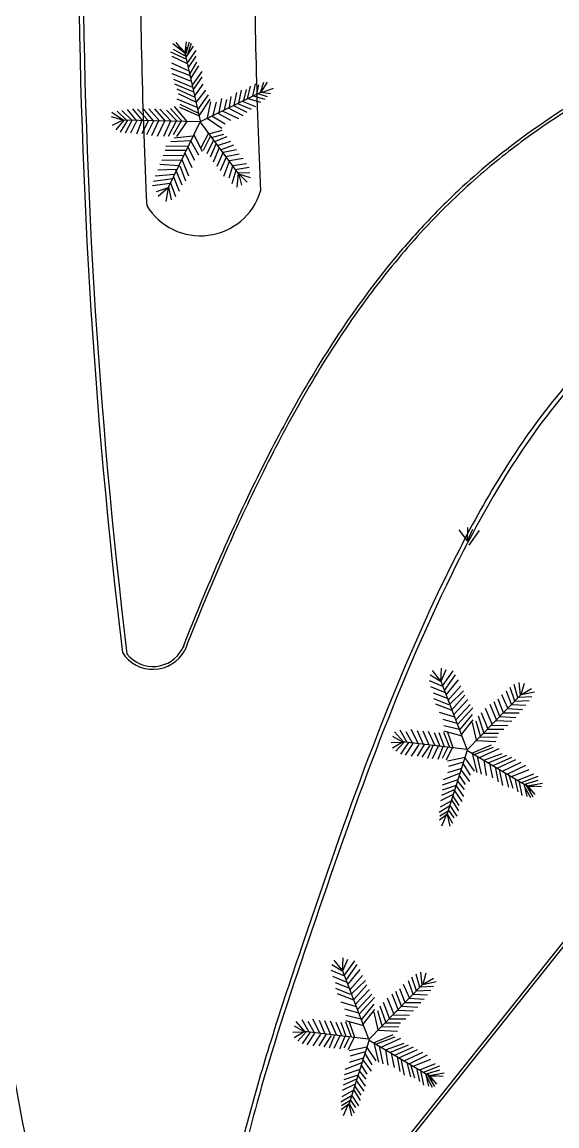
# Model space of a CAD drawing. Header units: millimetres. Extents: x 185 to 501, y 106 to 528.
# Drawn here: x 239.01 to 257.72, y 321.18 to 359.81 of the extents above; entities that cross this region are included whole.
import ezdxf

# ---------------------------------------------------------------- set-up
doc = ezdxf.new("R2010")
doc.units = ezdxf.units.MM
for name, color, linetype in [('aceras', 7, 'Continuous'), ('arboles', 84, 'Continuous'), ('cerca', 50, 'Continuous'), ('MUEBLES', 33, 'Continuous')]:
    doc.layers.add(name, color=color, linetype=linetype)
doc.styles.add('ATTR', font='romans.shx', dxfattribs={"width": 0.8, "height": 0.7})

# ---------------------------------------------------------------- blocks, each defined once
blk = doc.blocks.new('CLUMP1')
for p, q in [((885.4, 2257.375), (837.825, 2434.925)), ((1070.75, 2465.6), (1070.75, 2285.6)), ((1256.1, 2257.375), (1303.7, 2434.925)), ((562.975, 2073.4), (434.35, 2202)), ((711.55, 2187.775), (620.75, 2345.025)), ((1429.95, 2187.775), (1520.75, 2345.025)), ((1578.55, 2073.4), (1707.15, 2202)), ((448.45, 1924.875), (291.325, 2015.6)), ((1693.05, 1924.875), (1850.175, 2015.6)), ((374.4, 1752.2), (201.425, 1798.55)), ((1767.1, 1752.2), (1940.075, 1798.55)), ((-288.2, 1143.575), (-367.475, 1439.5)), ((20.75, 1490.6), (20.75, 1190.6)), ((170.75, 1565.6), (350.75, 1565.6)), ((329.7, 1143.575), (408.975, 1439.5)), ((1767.1, 1379.025), (1940.075, 1332.675)), ((1970.75, 1565.6), (1790.75, 1565.6)), ((-2229.25, 1190.6), (-2229.25, 950.6)), ((-577.925, 1027.55), (-729.25, 1289.65)), ((619.425, 1027.55), (770.75, 1289.65)), ((1693.05, 1206.325), (1850.175, 1115.6)), ((-2708.2, 820.15), (-2829.25, 1029.825)), ((-2476.4, 912.975), (-2539.825, 1149.725)), ((-1982.1, 912.975), (-1918.65, 1149.725)), ((-1750.3, 820.15), (-1629.25, 1029.825)), ((-825.575, 836.925), (-1039.9, 1051.275)), ((867.075, 836.925), (1081.4, 1051.275)), ((1578.55, 1057.825), (1707.15, 929.2)), ((-2906.3, 667.65), (-3077.775, 839.125)), ((-1552.2, 667.65), (-1380.725, 839.125)), ((1429.95, 943.45), (1520.75, 786.175)), ((-1016.4, 589.4), (-1278.3, 740.6)), ((1057.9, 589.4), (1319.8, 740.6)), ((-3058.975, 469.65), (-3268.475, 590.6)), ((-3157.725, 239.375), (-3388.35, 301.175)), ((-1139.825, 301.575), (-1428.125, 378.825)), ((1181.325, 301.575), (1469.625, 378.825)), ((-3429.25, -9.4), (-3189.25, -9.4)), ((-1479.25, -9.4), (-1179.25, -9.4)), ((1520.75, -9.4), (1220.75, -9.4)), ((-3157.725, -258.175), (-3388.35, -319.975)), ((-1139.825, -320.375), (-1428.125, -397.625)), ((1181.325, -320.375), (1469.625, -397.625)), ((-3058.975, -488.45), (-3268.475, -609.4)), ((-2906.3, -686.45), (-3077.775, -857.925)), ((-1552.2, -686.45), (-1380.725, -857.925)), ((-1016.4, -608.2), (-1278.3, -759.4)), ((1057.9, -608.2), (1319.8, -759.4)), ((-2708.2, -838.95), (-2829.25, -1048.625)), ((-2476.4, -931.775), (-2539.825, -1168.5)), ((-2229.25, -1209.4), (-2229.25, -969.4)), ((-1982.1, -931.775), (-1918.65, -1168.5)), ((-1750.3, -838.95), (-1629.25, -1048.625)), ((-825.575, -855.725), (-1039.9, -1070.05)), ((867.075, -855.725), (1081.4, -1070.05)), ((-577.925, -1046.35), (-729.25, -1308.425)), ((-288.2, -1162.375), (-367.475, -1458.275)), ((329.7, -1162.375), (408.975, -1458.275)), ((619.425, -1046.35), (770.75, -1308.425)), ((20.75, -1509.4), (20.75, -1209.4))]:
    blk.add_line(p, q)
for points in [[(1058.3, 1571.25), (1046.85, 1541.9), (1086.9, 1556.575)], [(0, 0), (-19.075, -48.9), (47.675, -24.45)], [(-2245.85, -1.875), (-2261.1, -41), (-2207.725, -21.425)]]:
    blk.add_lwpolyline(points, close=True)
at = {"style": 'ATTR', "width": 0.8, "flags": 9}
blk.add_attdef('ESTCODE', (0, 0), '', height=108, dxfattribs=at)

msp = doc.modelspace()

# ---------------------------------------------------------------- linework, layer by layer
at = {"layer": 'aceras'}
for points in [[(220.685, 526.299, -0.051149), (229.589, 487.578), (233.679, 410.147), (235.43, 377.517, 0.075485), (241.228, 311.192), (248.686, 291.171), (255.944, 264.301), (265.313, 139.313, -0.480676), (261.174, 136.03), (184.645, 135.349)], [(220.685, 526.299, -0.051149), (229.589, 487.578), (233.679, 410.147), (235.43, 377.517, 0.075485), (241.228, 311.192), (248.686, 291.171), (255.944, 264.301), (265.313, 139.313, -0.480676), (261.174, 136.03), (184.645, 135.349)], [(240.983, 363.35, 0.029743), (242.519, 337.749, 0.022203)], [(241.133, 363.35, 0.029821), (242.676, 337.7, 0.02235)], [(244.656, 337.985, 0.000054), (244.662, 337.939)]]:
    msp.add_lwpolyline(points, format="xyb", dxfattribs=at)
for radius, start in [(1.263, 212.1955), (1.163, 218.3664)]:
    msp.add_arc((243.588, 338.422), radius, start, 331.6528, dxfattribs=at)
for points, knots in [([(286.309, 396.843), (285.852, 396.675), (285.392, 396.485), (283.974, 395.817), (283.016, 395.252), (281.679, 394.218), (281.267, 393.861), (280.512, 393.129), (280.164, 392.753), (279.185, 391.586), (278.64, 390.779), (277.721, 389.173), (277.347, 388.373), (276.719, 386.803), (276.467, 386.032), (276.053, 384.528), (275.89, 383.792), (275.506, 381.634), (275.39, 380.271), (275.287, 377.741), (275.301, 376.571), (275.339, 374.408), (275.366, 373.415), (275.364, 371.987), (275.355, 371.504), (275.315, 370.565), (275.283, 370.097), (275.194, 369.173), (275.136, 368.719), (274.92, 367.347), (274.715, 366.482), (274.236, 365.027), (273.961, 364.443), (273.623, 363.891), (273.537, 363.768), (273.367, 363.548), (273.287, 363.46), (273.156, 363.333), (273.085, 363.27), (272.896, 363.124), (272.78, 363.042), (272.356, 362.775), (271.968, 362.569), (270.993, 362.133), (270.404, 361.906), (269.064, 361.432), (268.313, 361.187), (266.685, 360.657), (265.807, 360.372), (264.328, 359.848), (263.758, 359.637), (262.625, 359.184), (262.069, 358.947), (260.967, 358.439), (260.419, 358.168), (258.785, 357.297), (257.712, 356.638), (255.901, 355.328), (255.146, 354.718), (253.975, 353.641), (253.544, 353.213), (252.729, 352.346), (252.343, 351.905), (250.839, 350.079), (249.886, 348.659), (248.553, 346.407), (248.096, 345.564), (247.193, 343.803), (246.755, 342.888), (245.921, 341.055), (245.53, 340.142), (244.97, 338.777), (244.788, 338.32), (244.609, 337.865)], [10.033261, 10.033261, 10.033261, 10.033261, 10.835563, 10.835563, 12.506733, 12.506733, 13.262556, 13.262556, 14.018379, 14.018379, 15.569042, 15.569042, 17.119706, 17.119706, 18.67037, 18.67037, 20.221034, 20.221034, 23.322362, 23.322362, 26.42369, 26.42369, 29.525018, 29.525018, 31.235354, 31.235354, 32.94569, 32.94569, 34.656027, 34.656027, 38.285993, 38.285993, 41.91596, 41.91596, 43.233357, 43.233357, 44.742352, 44.742352, 45.96899, 45.96899, 47.195628, 47.195628, 49.648903, 49.648903, 52.102179, 52.102179, 54.555454, 54.555454, 57.00873, 57.00873, 58.473031, 58.473031, 59.841351, 59.841351, 61.209671, 61.209671, 63.946311, 63.946311, 65.974769, 65.974769, 67.242169, 67.242169, 68.50957, 68.50957, 72.436581, 72.436581, 74.809675, 74.809675, 77.494204, 77.494204, 80.178734, 80.178734, 81.535383, 81.535383, 81.535383, 81.535383]), ([(286.344, 396.749), (286.171, 396.685), (285.998, 396.619), (284.748, 396.114), (283.662, 395.547), (282.309, 394.583), (282.009, 394.352), (281.444, 393.878), (281.181, 393.639), (280.685, 393.156), (280.449, 392.91), (279.78, 392.161), (279.383, 391.649), (278.355, 390.16), (277.83, 389.177), (276.978, 387.249), (276.651, 386.302), (276.134, 384.465), (275.942, 383.57), (275.658, 381.831), (275.566, 380.99), (275.406, 378.829), (275.396, 377.572), (275.418, 375.25), (275.451, 374.183), (275.467, 372.649), (275.466, 372.125), (275.445, 371.232), (275.43, 370.856), (275.382, 370.098), (275.35, 369.721), (275.229, 368.608), (275.116, 367.888), (274.81, 366.466), (274.607, 365.779), (274.166, 364.634), (273.928, 364.179), (273.631, 363.728), (273.552, 363.621), (273.426, 363.467), (273.377, 363.412), (273.294, 363.327), (273.261, 363.295), (273.178, 363.22), (273.13, 363.18), (272.966, 363.05), (272.827, 362.952), (272.286, 362.617), (271.761, 362.352), (270.414, 361.796), (269.596, 361.507), (267.746, 360.893), (266.713, 360.568), (265.011, 359.986), (264.397, 359.769), (263.17, 359.299), (262.554, 359.048), (261.335, 358.505), (260.727, 358.212), (258.92, 357.266), (257.732, 356.54), (255.992, 355.263), (255.408, 354.795), (254.484, 353.979), (254.134, 353.651), (253.467, 352.987), (253.146, 352.649), (252.224, 351.625), (251.659, 350.926), (249.827, 348.456), (248.78, 346.657), (247.415, 344.026), (246.991, 343.15), (246.182, 341.395), (245.801, 340.521), (245.184, 339.04), (244.938, 338.43), (244.7, 337.823)], [10.033261, 10.033261, 10.033261, 10.033261, 10.33827, 10.33827, 12.231074, 12.231074, 12.778099, 12.778099, 13.280229, 13.280229, 13.782359, 13.782359, 14.786619, 14.786619, 16.683705, 16.683705, 18.580792, 18.580792, 20.477879, 20.477879, 22.374966, 22.374966, 25.563352, 25.563352, 28.751738, 28.751738, 30.527989, 30.527989, 31.906589, 31.906589, 33.28519, 33.28519, 36.04239, 36.04239, 39.180498, 39.180498, 42.318605, 42.318605, 43.552459, 43.552459, 44.433124, 44.433124, 45.150922, 45.150922, 45.868719, 45.868719, 47.304315, 47.304315, 50.333615, 50.333615, 53.362916, 53.362916, 56.392217, 56.392217, 58.005405, 58.005405, 59.522146, 59.522146, 61.038887, 61.038887, 64.072368, 64.072368, 65.650369, 65.650369, 66.642276, 66.642276, 67.634182, 67.634182, 69.617996, 69.617996, 74.589438, 74.589438, 77.159454, 77.159454, 79.72947, 79.72947, 81.541021, 81.541021, 81.541021, 81.541021]), ([(283.364, 383.004), (283.253, 382.573), (283.162, 382.141), (282.936, 380.849), (282.85, 379.988), (282.709, 377.402), (282.773, 375.671), (282.819, 372.869), (282.824, 371.822), (282.641, 367.433), (282.022, 363.928), (280.189, 360.29), (279.697, 359.516), (278.668, 358.274), (278.157, 357.78), (277.034, 356.901), (276.424, 356.514), (274.481, 355.465), (273.037, 354.918), (270.367, 354.012), (269.16, 353.637), (266.83, 352.841), (265.707, 352.42), (263.564, 351.433), (262.542, 350.872), (260.715, 349.647), (259.899, 348.996), (258.402, 347.547), (257.719, 346.753), (255.831, 344.225), (254.785, 342.347), (251.808, 336.263), (250.322, 331.947), (248.456, 326.454), (248.071, 325.302), (247.432, 323.253), (247.171, 322.358), (246.689, 320.558), (246.466, 319.654), (246.236, 318.689), (246.221, 318.628), (246.207, 318.568)], [18.9703, 18.9703, 18.9703, 18.9703, 20.279147, 20.279147, 22.89684, 22.89684, 28.132227, 28.132227, 31.195449, 31.195449, 40.755006, 40.755006, 43.61348, 43.61348, 45.909207, 45.909207, 48.204933, 48.204933, 52.796386, 52.796386, 56.401982, 56.401982, 59.841435, 59.841435, 63.280888, 63.280888, 66.408552, 66.408552, 69.536216, 69.536216, 75.791544, 75.791544, 89.560947, 89.560947, 93.197225, 93.197225, 95.986499, 95.986499, 98.775772, 98.775772, 98.962067, 98.962067, 98.962067, 98.962067]), ([(283.509, 382.967), (282.496, 378.999), (283.777, 370.675), (280.395, 355.616), (267.475, 353.659), (258.479, 348.402), (253.101, 339.456), (249.921, 330.339), (247.438, 322.968), (246.648, 319.774), (246.353, 318.533)], [18.9703, 18.9703, 18.9703, 18.9703, 31.107742, 44.730223, 58.844332, 65.980372, 75.668236, 89.091585, 95.135787, 98.962067, 98.962067, 98.962067, 98.962067])]:
    msp.add_open_spline(points, degree=3, knots=knots, dxfattribs=at)
at = {"layer": 'arboles', "linetype": 'Continuous'}
for p, q in [((244.72, 358.715), (244.288, 359.049)), ((244.696, 358.734), (244.395, 359.105)), ((244.717, 358.745), (244.757, 359.123)), ((244.737, 358.691), (244.862, 359.126)), ((244.75, 358.582), (245.004, 358.969)), ((244.798, 358.655), (244.939, 359.082)), ((244.769, 358.5), (244.21, 358.767)), ((244.802, 358.353), (244.255, 358.606)), ((244.707, 358.636), (244.313, 358.858)), ((244.716, 358.737), (244.566, 358.916)), ((244.716, 358.737), (244.707, 358.636)), ((244.716, 358.737), (244.762, 358.937)), ((245.252, 356.353), (244.716, 358.737)), ((244.793, 358.391), (245.097, 358.817)), ((244.831, 358.224), (245.098, 358.62)), ((244.897, 357.932), (244.228, 358.191)), ((244.859, 358.1), (244.253, 358.377)), ((244.884, 357.988), (245.128, 358.41)), ((244.917, 357.84), (245.199, 358.28)), ((244.941, 357.735), (244.265, 358.005)), ((244.987, 357.529), (244.323, 357.805)), ((244.969, 357.609), (245.307, 358.086)), ((245.004, 357.455), (245.315, 357.885)), ((245.024, 357.366), (244.356, 357.641)), ((245.068, 357.171), (244.433, 357.467)), ((245.055, 357.229), (245.349, 357.643)), ((245.106, 357.001), (245.441, 357.427)), ((246.591, 356.987), (246.685, 357.434)), ((246.766, 357.071), (246.858, 357.453)), ((246.891, 357.131), (247.007, 357.572)), ((247.078, 357.222), (247.177, 357.651)), ((247.227, 357.293), (247.291, 357.615)), ((247.347, 357.351), (247.467, 357.713)), ((247.373, 357.364), (247.598, 357.713)), ((247.419, 357.358), (247.806, 357.502)), ((245.14, 356.82), (244.44, 357.115)), ((245.107, 356.997), (244.488, 357.308)), ((245.164, 356.742), (245.529, 357.271)), ((245.211, 356.535), (245.587, 357.113)), ((245.249, 356.34), (247.381, 357.368)), ((245.494, 356.459), (245.617, 357.018)), ((245.694, 356.555), (245.812, 357.012)), ((245.902, 356.655), (245.994, 357.142)), ((246.088, 356.745), (246.172, 357.107)), ((246.267, 356.831), (246.325, 357.204)), ((246.425, 356.907), (246.52, 357.351)), ((246.714, 357.046), (247.18, 356.865)), ((246.919, 357.145), (247.349, 357.016)), ((247.1, 357.232), (247.506, 357.115)), ((247.262, 357.31), (247.588, 357.213)), ((247.376, 357.365), (247.697, 357.311)), ((242.541, 356.381), (242.15, 356.655)), ((242.658, 356.378), (242.331, 356.694)), ((242.857, 356.374), (242.498, 356.721)), ((243.016, 356.371), (242.695, 356.753)), ((243.218, 356.366), (242.889, 356.776)), ((243.438, 356.362), (243.052, 356.766)), ((243.609, 356.358), (243.245, 356.794)), ((243.812, 356.354), (243.443, 356.783)), ((244.029, 356.349), (243.65, 356.779)), ((244.228, 356.345), (243.828, 356.768)), ((244.434, 356.341), (244.063, 356.731)), ((244.614, 356.337), (244.198, 356.793)), ((244.787, 356.333), (244.339, 356.859)), ((245.214, 356.521), (244.53, 356.822)), ((245.192, 356.619), (244.542, 356.935)), ((245.853, 356.631), (246.3, 356.38)), ((246.009, 356.706), (246.58, 356.438)), ((246.224, 356.81), (246.735, 356.539)), ((246.41, 356.9), (246.872, 356.659)), ((246.546, 356.965), (247.021, 356.769)), ((242.532, 356.387), (242.134, 356.502)), ((242.535, 356.385), (242.161, 356.19)), ((242.57, 356.38), (242.284, 356.039)), ((242.697, 356.377), (242.444, 355.962)), ((245.244, 356.324), (242.554, 356.38)), ((242.853, 356.374), (242.618, 355.927)), ((243.029, 356.37), (242.802, 355.93)), ((243.204, 356.367), (243.007, 355.895)), ((243.423, 356.362), (243.2, 355.903)), ((243.61, 356.358), (243.368, 355.867)), ((243.778, 356.355), (243.532, 355.832)), ((243.993, 356.35), (243.741, 355.805)), ((244.201, 356.346), (243.952, 355.809)), ((244.398, 356.342), (244.116, 355.812)), ((245.231, 356.317), (244.123, 354.026)), ((244.568, 356.338), (244.299, 355.868)), ((244.773, 356.334), (244.416, 355.805)), ((245.242, 356.316), (246.589, 354.485)), ((245.485, 356.454), (246.002, 356.096)), ((245.647, 356.532), (246.12, 356.25)), ((245.013, 355.865), (245.316, 355.296)), ((245.528, 355.928), (245.258, 355.417)), ((245.547, 355.902), (246.007, 356.036)), ((245.64, 355.775), (246.063, 355.895)), ((244.823, 355.474), (244.037, 355.462)), ((244.914, 355.661), (244.21, 355.618)), ((244.989, 355.817), (244.332, 355.755)), ((244.908, 355.649), (245.187, 355.163)), ((245.6, 355.83), (245.351, 355.318)), ((245.711, 355.679), (245.472, 355.206)), ((245.798, 355.56), (245.591, 355.082)), ((245.742, 355.636), (246.188, 355.806)), ((245.845, 355.496), (246.316, 355.651)), ((245.954, 355.348), (246.414, 355.523)), ((244.66, 355.137), (243.944, 355.143)), ((244.75, 355.323), (244.017, 355.317)), ((244.707, 355.233), (244.953, 354.729)), ((244.807, 355.44), (245.038, 354.986)), ((245.904, 355.416), (245.698, 354.909)), ((246.032, 355.242), (245.821, 354.759)), ((246.15, 355.082), (245.942, 354.608)), ((246.042, 355.266), (246.514, 355.352)), ((246.131, 355.107), (246.601, 355.206)), ((244.491, 354.788), (243.824, 354.826)), ((244.584, 354.979), (243.903, 354.965)), ((244.532, 354.785), (244.732, 354.255)), ((244.596, 355.005), (244.831, 354.433)), ((246.255, 354.939), (246.061, 354.408)), ((246.375, 354.776), (246.243, 354.346)), ((246.265, 354.965), (246.749, 355.048)), ((246.38, 354.79), (246.865, 354.869)), ((246.463, 354.656), (246.953, 354.735)), ((244.27, 354.331), (243.606, 354.234)), ((244.341, 354.477), (243.662, 354.423)), ((244.425, 354.65), (243.761, 354.635)), ((244.305, 354.402), (244.501, 353.893)), ((244.382, 354.649), (244.603, 354.117)), ((246.487, 354.624), (246.343, 354.154)), ((246.565, 354.518), (246.521, 354.037)), ((246.55, 354.538), (246.984, 354.549)), ((246.576, 354.503), (246.985, 354.38)), ((246.594, 354.479), (246.683, 354.107)), ((246.608, 354.493), (246.883, 354.215)), ((244.19, 354.165), (243.567, 354.079)), ((244.118, 354.016), (243.698, 353.869)), ((244.131, 354.024), (243.773, 353.709)), ((244.118, 354.012), (244.044, 353.54)), ((244.128, 354.038), (244.224, 353.598)), ((244.202, 354.19), (244.383, 353.711)), ((254.594, 341.662), (254.3, 342.039)), ((254.593, 341.644), (254.609, 342.121)), ((254.597, 341.659), (254.777, 342.065)), ((254.656, 341.505), (255.02, 342.017)), ((253.676, 336.721), (253.29, 336.952)), ((253.665, 336.745), (253.372, 337.122)), ((253.664, 336.728), (253.68, 337.205)), ((253.668, 336.743), (253.848, 337.149)), ((253.727, 336.589), (254.091, 337.101)), ((253.793, 336.416), (254.177, 336.967)), ((253.737, 336.563), (253.264, 336.758)), ((253.821, 336.342), (253.315, 336.548)), ((254.582, 334.356), (253.672, 336.732)), ((253.851, 336.264), (254.276, 336.796)), ((253.92, 336.085), (254.363, 336.579)), ((256.362, 336.161), (256.232, 336.63)), ((256.451, 336.252), (256.398, 336.694)), ((256.478, 336.274), (256.592, 336.68)), ((253.949, 336.117), (253.409, 336.32)), ((253.975, 335.942), (254.459, 336.402)), ((254.051, 335.744), (254.507, 336.25)), ((254.578, 334.342), (256.461, 336.263)), ((256.007, 335.799), (255.798, 336.266)), ((256.129, 335.924), (255.963, 336.391)), ((256.252, 336.05), (256.088, 336.527)), ((256.389, 336.189), (256.843, 336.211)), ((256.471, 336.273), (256.938, 336.37)), ((256.482, 336.275), (256.838, 336.486)), ((253.945, 335.914), (253.421, 336.132)), ((254.061, 335.717), (253.484, 335.937)), ((254.113, 335.58), (254.608, 336.098)), ((254.187, 335.387), (254.685, 335.925)), ((254.247, 335.23), (254.777, 335.812)), ((255.454, 335.235), (255.23, 335.792)), ((255.605, 335.389), (255.392, 335.926)), ((255.722, 335.509), (255.531, 336.022)), ((255.853, 335.642), (255.672, 336.12)), ((255.997, 335.789), (256.52, 335.749)), ((256.138, 335.933), (256.637, 335.906)), ((256.25, 336.047), (256.748, 336.071)), ((254.152, 335.48), (253.615, 335.646)), ((254.234, 335.265), (253.745, 335.408)), ((254.322, 335.036), (254.772, 335.578)), ((254.383, 334.874), (254.789, 335.396)), ((255.171, 334.946), (254.978, 335.514)), ((255.308, 335.087), (255.088, 335.636)), ((255.723, 335.51), (256.29, 335.477)), ((255.843, 335.632), (256.402, 335.636)), ((252.489, 334.6), (252.244, 335.026)), ((252.877, 334.553), (252.623, 335.058)), ((253.052, 334.532), (252.85, 335.008)), ((253.251, 334.508), (253.043, 334.992)), ((254.317, 335.049), (253.771, 335.178)), ((254.403, 334.824), (253.78, 334.993)), ((254.908, 334.678), (254.767, 335.3)), ((255.052, 334.825), (254.893, 335.343)), ((255.289, 335.067), (255.871, 335.069)), ((255.429, 335.209), (256.002, 335.192)), ((255.581, 335.365), (256.146, 335.34)), ((252.31, 334.601), (251.919, 334.592)), ((252.339, 334.618), (251.97, 334.405)), ((252.31, 334.621), (251.978, 334.811)), ((252.357, 334.616), (252.038, 334.977)), ((252.383, 334.613), (252.093, 334.289)), ((254.574, 334.349), (252.317, 334.621)), ((252.676, 334.577), (252.453, 334.968)), ((253.465, 334.482), (253.236, 334.98)), ((253.642, 334.461), (253.436, 334.94)), ((253.788, 334.443), (253.608, 334.941)), ((253.974, 334.421), (253.772, 334.952)), ((254.095, 334.406), (253.908, 334.952)), ((254.898, 334.668), (255.588, 334.634)), ((255.019, 334.792), (255.636, 334.783)), ((255.146, 334.921), (255.684, 334.923)), ((252.528, 334.595), (252.25, 334.185)), ((252.683, 334.565), (252.408, 334.157)), ((252.889, 334.528), (252.618, 334.118)), ((253.084, 334.528), (252.835, 334.118)), ((253.261, 334.484), (253, 334.082)), ((253.38, 334.492), (253.194, 334.037)), ((253.564, 334.47), (253.354, 334.021)), ((253.736, 334.45), (253.555, 334.008)), ((253.907, 334.429), (253.705, 334.038)), ((254.063, 334.41), (253.846, 333.983)), ((254.587, 334.327), (253.875, 332.069)), ((254.594, 334.316), (256.699, 333.075)), ((254.743, 334.228), (255.43, 334.521)), ((254.755, 334.221), (254.919, 333.551)), ((254.829, 334.177), (255.505, 334.435)), ((255.011, 334.078), (255.706, 334.386)), ((255.162, 333.981), (255.813, 334.218)), ((254.508, 334.077), (253.893, 333.946)), ((254.454, 333.906), (253.925, 333.754)), ((254.438, 333.855), (254.691, 333.457)), ((254.505, 334.067), (254.829, 333.595)), ((254.938, 334.113), (255.073, 333.485)), ((255.166, 333.978), (255.247, 333.443)), ((255.316, 333.89), (255.966, 334.15)), ((255.367, 333.86), (255.468, 333.362)), ((255.488, 333.789), (256.147, 334.087)), ((255.632, 333.703), (256.288, 333.998)), ((255.814, 333.596), (256.475, 333.904)), ((254.333, 333.522), (253.747, 333.29)), ((254.385, 333.687), (253.896, 333.534)), ((254.369, 333.635), (254.661, 333.235)), ((255.567, 333.742), (255.668, 333.221)), ((255.703, 333.662), (255.82, 333.089)), ((255.907, 333.541), (256.035, 333.035)), ((255.988, 333.494), (256.634, 333.804)), ((256.037, 333.465), (256.178, 332.998)), ((256.137, 333.406), (256.753, 333.658)), ((256.36, 333.274), (256.919, 333.499)), ((254.2, 333.097), (253.707, 332.926)), ((254.262, 333.295), (253.714, 333.108)), ((254.194, 333.081), (254.453, 332.708)), ((254.247, 333.249), (254.48, 332.951)), ((254.307, 333.439), (254.514, 333.129)), ((256.246, 333.341), (256.351, 332.876)), ((256.394, 333.254), (256.496, 332.741)), ((256.49, 333.198), (257.067, 333.422)), ((256.562, 333.155), (256.67, 332.705)), ((256.582, 333.07), (256.797, 332.675)), ((256.631, 333.15), (257.063, 333.285)), ((256.699, 333.075), (256.631, 333.15)), ((256.65, 333.09), (256.882, 332.701)), ((256.68, 333.086), (257.219, 333.172)), ((256.699, 333.075), (256.932, 333.061)), ((256.699, 333.075), (256.813, 332.903)), ((256.703, 333.068), (256.952, 332.779)), ((256.71, 333.091), (257.186, 333.056)), ((254.098, 332.776), (253.647, 332.56)), ((254.154, 332.954), (253.686, 332.742)), ((254.081, 332.721), (254.295, 332.392)), ((254.139, 332.906), (254.401, 332.531)), ((253.969, 332.368), (253.606, 332.151)), ((254.03, 332.559), (253.641, 332.334)), ((253.977, 332.39), (254.222, 332.025)), ((254.039, 332.589), (254.281, 332.202)), ((253.877, 332.075), (253.618, 331.878)), ((253.915, 332.196), (253.622, 332.025)), ((253.843, 332.049), (253.682, 331.668)), ((253.878, 332.078), (253.978, 331.675)), ((253.887, 332.105), (254.069, 331.77)), ((253.927, 332.233), (254.117, 331.966)), ((250.227, 326.606), (249.933, 326.982)), ((250.226, 326.588), (250.242, 327.065)), ((250.23, 326.603), (250.41, 327.009)), ((250.289, 326.449), (250.653, 326.961)), ((250.299, 326.423), (249.826, 326.618)), ((250.238, 326.581), (249.852, 326.812)), ((251.144, 324.216), (250.234, 326.593)), ((250.355, 326.277), (250.739, 326.827)), ((250.413, 326.125), (250.838, 326.657)), ((252.923, 326.022), (252.793, 326.49)), ((253.012, 326.112), (252.96, 326.555)), ((253.039, 326.134), (253.154, 326.54)), ((250.383, 326.202), (249.877, 326.408)), ((250.51, 325.977), (249.971, 326.18)), ((250.482, 325.945), (250.925, 326.439)), ((250.536, 325.803), (251.02, 326.263)), ((250.612, 325.604), (251.068, 326.11)), ((251.14, 324.202), (253.023, 326.123)), ((252.569, 325.659), (252.36, 326.126)), ((252.691, 325.784), (252.525, 326.251)), ((252.814, 325.91), (252.65, 326.387)), ((253.033, 326.133), (253.5, 326.23)), ((253.044, 326.135), (253.4, 326.346)), ((250.506, 325.774), (249.983, 325.992)), ((250.623, 325.577), (250.045, 325.798)), ((250.675, 325.44), (251.17, 325.958)), ((250.749, 325.247), (251.247, 325.786)), ((252.166, 325.249), (251.954, 325.786)), ((252.284, 325.369), (252.092, 325.882)), ((252.415, 325.503), (252.233, 325.98)), ((252.7, 325.793), (253.198, 325.766)), ((252.812, 325.907), (253.31, 325.931)), ((252.951, 326.049), (253.405, 326.071)), ((250.713, 325.34), (250.177, 325.506)), ((250.809, 325.09), (251.338, 325.672)), ((250.883, 324.896), (251.334, 325.438)), ((251.733, 324.807), (251.54, 325.374)), ((251.87, 324.947), (251.65, 325.496)), ((252.016, 325.095), (251.792, 325.652)), ((252.285, 325.37), (252.852, 325.337)), ((252.404, 325.492), (252.964, 325.497)), ((252.559, 325.65), (253.082, 325.609)), ((250.795, 325.126), (250.306, 325.268)), ((250.879, 324.909), (250.333, 325.039)), ((250.945, 324.735), (251.35, 325.256)), ((251.469, 324.538), (251.328, 325.161)), ((251.613, 324.685), (251.455, 325.203)), ((251.99, 325.07), (252.563, 325.052)), ((252.143, 325.225), (252.708, 325.2)), ((248.871, 324.482), (248.54, 324.672)), ((248.919, 324.476), (248.599, 324.837)), ((249.051, 324.46), (248.806, 324.887)), ((249.237, 324.438), (249.015, 324.829)), ((249.438, 324.413), (249.185, 324.918)), ((249.614, 324.392), (249.412, 324.868)), ((249.812, 324.368), (249.605, 324.853)), ((250.026, 324.343), (249.798, 324.84)), ((250.204, 324.321), (249.998, 324.8)), ((250.35, 324.304), (250.17, 324.801)), ((250.536, 324.281), (250.334, 324.813)), ((250.964, 324.684), (250.342, 324.853)), ((250.657, 324.267), (250.47, 324.813)), ((251.581, 324.652), (252.198, 324.643)), ((251.707, 324.781), (252.246, 324.783)), ((251.851, 324.928), (252.433, 324.929)), ((248.872, 324.462), (248.481, 324.452)), ((248.901, 324.478), (248.531, 324.265)), ((248.945, 324.473), (248.655, 324.149)), ((249.09, 324.455), (248.812, 324.045)), ((251.135, 324.209), (248.879, 324.481)), ((249.244, 324.425), (248.97, 324.017)), ((249.451, 324.389), (249.18, 323.978)), ((249.646, 324.388), (249.396, 323.979)), ((249.823, 324.344), (249.562, 323.942)), ((249.942, 324.353), (249.756, 323.898)), ((250.125, 324.331), (249.916, 323.882)), ((250.297, 324.31), (250.117, 323.868)), ((250.468, 324.289), (250.267, 323.899)), ((250.625, 324.27), (250.408, 323.843)), ((251.149, 324.187), (250.437, 321.929)), ((251.156, 324.176), (253.26, 322.935)), ((251.304, 324.089), (251.992, 324.381)), ((251.391, 324.038), (252.066, 324.295)), ((251.46, 324.528), (252.15, 324.495)), ((251.573, 323.938), (252.268, 324.246)), ((251.07, 323.937), (250.455, 323.806)), ((251.067, 323.927), (251.391, 323.455)), ((251.317, 324.081), (251.481, 323.411)), ((251.5, 323.973), (251.635, 323.345)), ((251.724, 323.841), (252.375, 324.078)), ((251.728, 323.839), (251.809, 323.303)), ((251.878, 323.75), (252.528, 324.01)), ((252.05, 323.649), (252.708, 323.947)), ((252.194, 323.564), (252.85, 323.858)), ((250.947, 323.547), (250.457, 323.394)), ((251.016, 323.766), (250.486, 323.614)), ((250.931, 323.496), (251.223, 323.096)), ((251, 323.716), (251.253, 323.317)), ((251.929, 323.72), (252.03, 323.222)), ((252.129, 323.602), (252.23, 323.081)), ((252.265, 323.522), (252.382, 322.949)), ((252.376, 323.457), (253.036, 323.764)), ((252.469, 323.402), (252.596, 322.895)), ((252.55, 323.354), (253.196, 323.664)), ((252.699, 323.266), (253.315, 323.518)), ((250.823, 323.155), (250.276, 322.968)), ((250.895, 323.382), (250.308, 323.151)), ((250.809, 323.109), (251.042, 322.811)), ((250.869, 323.299), (251.076, 322.989)), ((252.599, 323.325), (252.74, 322.858)), ((252.808, 323.202), (252.913, 322.736)), ((252.922, 323.135), (253.48, 323.36)), ((252.955, 323.115), (253.058, 322.602)), ((253.052, 323.058), (253.629, 323.282)), ((253.124, 323.015), (253.232, 322.565)), ((253.193, 323.01), (253.624, 323.145)), ((253.26, 322.935), (253.193, 323.01)), ((253.241, 322.946), (253.781, 323.033)), ((250.66, 322.636), (250.209, 322.42)), ((250.716, 322.814), (250.248, 322.603)), ((250.761, 322.958), (250.269, 322.786)), ((250.701, 322.766), (250.963, 322.391)), ((250.756, 322.942), (251.015, 322.568)), ((253.144, 322.93), (253.359, 322.535)), ((253.212, 322.95), (253.444, 322.561)), ((253.26, 322.935), (253.493, 322.921)), ((253.26, 322.935), (253.374, 322.763)), ((253.265, 322.928), (253.514, 322.64)), ((253.272, 322.951), (253.748, 322.916)), ((250.591, 322.419), (250.203, 322.194)), ((250.538, 322.251), (250.784, 321.885)), ((250.601, 322.449), (250.843, 322.063)), ((250.643, 322.581), (250.857, 322.253)), ((250.531, 322.228), (250.168, 322.011)), ((250.439, 321.935), (250.179, 321.738)), ((250.477, 322.056), (250.183, 321.885)), ((250.405, 321.909), (250.244, 321.528)), ((250.44, 321.938), (250.54, 321.535)), ((250.449, 321.966), (250.631, 321.63)), ((250.489, 322.093), (250.679, 321.826))]:
    msp.add_line(p, q, dxfattribs=at)
at = {"layer": 'cerca'}
for points in [[(275.108, 198.864), (271.979, 205.724), (268.555, 223.776), (272.169, 242.208), (270.179, 251.893), (272.556, 263.963), (266.217, 277.022), (265.623, 288.697), (257.105, 303.141), (251.309, 319.277), (258.435, 328.211), (258.058, 340.512), (264.812, 344.202)], [(275.199, 198.905), (272.075, 205.754), (268.657, 223.775), (272.271, 242.208), (270.281, 251.893), (272.661, 263.976), (266.316, 277.048), (265.722, 288.726), (257.196, 303.184), (251.422, 319.258), (258.536, 328.177), (258.159, 340.454), (264.86, 344.115)]]:
    msp.add_lwpolyline(points, dxfattribs=at)
at = {"layer": 'MUEBLES'}
for points in [[(243.133, 363.351, 0.011665), (243.37, 353.388, 0.011665)], [(247.133, 363.353, 0.01129), (247.351, 353.891, 0.01129)]]:
    msp.add_lwpolyline(points, format="xyb", dxfattribs=at)
msp.add_arc((245.248, 354.531), 2.198, 211.3164, 343.0662, dxfattribs=at)

# ---------------------------------------------------------------- block references
at = {"layer": 'arboles', "linetype": 'Continuous', "xscale": 0.001962367146794861, "yscale": 0.001962367153936384, "zscale": 0.00196236715353958, "rotation": 257.8922159466782}
msp.add_blockref('CLUMP1', (260.601, 318.356), dxfattribs=at)

doc.saveas('drawing.dxf')
